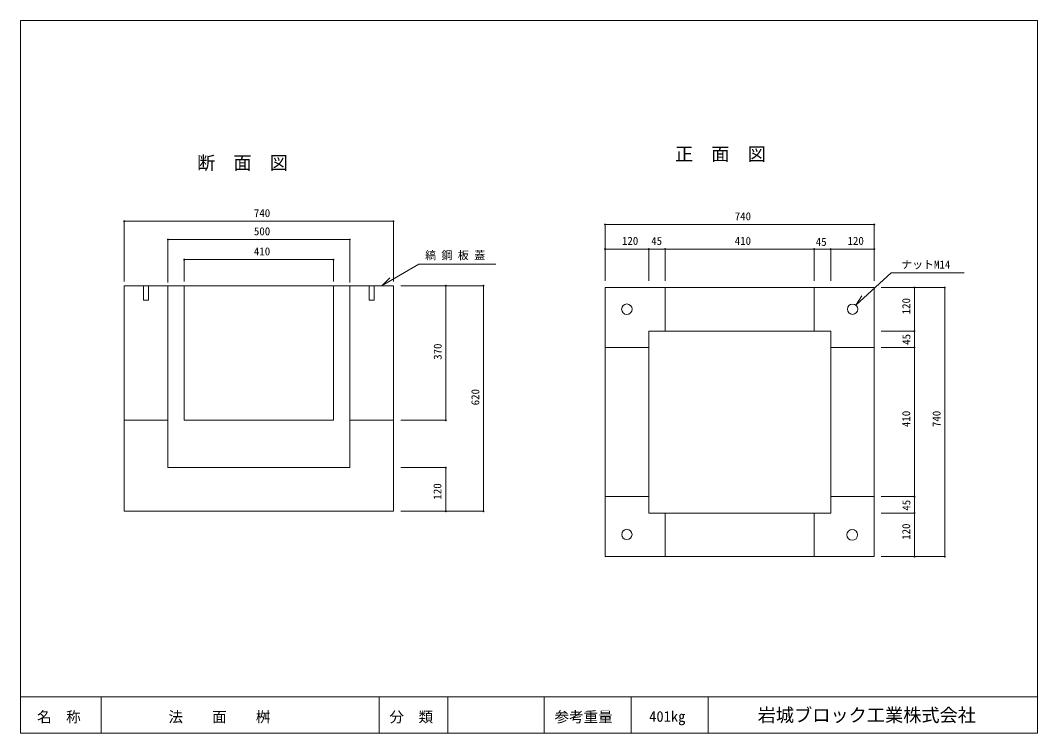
# Model space of a CAD drawing. Units: millimetres, scale not verified. Extents: x 336 to 3132, y 578 to 2540.
import ezdxf
from ezdxf.enums import TextEntityAlignment as Align

# ---------------------------------------------------------------- set-up
doc = ezdxf.new("R2010")
doc.units = ezdxf.units.MM
doc.header["$LTSCALE"] = 5
doc.header["$PDMODE"] = 32
doc.header["$PDSIZE"] = 2.5
doc.layers.add('_0-0_', color=7, linetype='Continuous', lineweight=18)
doc.styles.add('ＭＳ ゴシック', font='')
doc.styles.get('ＭＳ ゴシック').set_extended_font_data('MS Gothic')

msp = doc.modelspace()

# ---------------------------------------------------------------- linework, layer by layer
at = {"layer": '_0-0_'}
for p, q in [((336.013, 579.73), (336.013, 2539.73)), ((336.013, 2539.73), (3132.23, 2539.73)), ((3132.23, 2539.73), (3132.23, 579.73)), ((621.689, 1987.144), (1361.689, 1987.144)), ((621.689, 1821.476), (621.689, 1987.144)), ((1361.689, 1821.476), (1361.689, 1987.144)), ((1943.311, 1978.41), (2683.311, 1978.41)), ((1943.311, 1823.354), (1943.311, 1978.41)), ((2683.311, 1823.354), (2683.311, 1978.41)), ((741.689, 1937.181), (1241.689, 1937.181)), ((741.689, 1818.846), (741.689, 1937.181)), ((1241.689, 1818.846), (1241.689, 1937.181)), ((1943.311, 1910.821), (2063.311, 1910.821)), ((1943.311, 1823.354), (1943.311, 1910.821)), ((2063.311, 1823.354), (2063.311, 1910.821)), ((2063.311, 1910.821), (2108.311, 1910.821)), ((2063.311, 1910.821), (2063.311, 1823.354)), ((2108.311, 1910.821), (2518.311, 1910.821)), ((2108.311, 1823.354), (2108.311, 1910.821)), ((2108.311, 1910.821), (2108.311, 1823.354)), ((2518.311, 1823.354), (2518.311, 1910.821)), ((2518.311, 1910.821), (2563.311, 1910.821)), ((2518.311, 1910.821), (2518.311, 1823.354)), ((2563.311, 1910.821), (2683.311, 1910.821)), ((2563.311, 1823.354), (2563.311, 1910.821)), ((2563.311, 1910.821), (2563.311, 1823.354)), ((2683.311, 1823.354), (2683.311, 1910.821)), ((786.689, 1881.958), (1196.689, 1881.958)), ((786.689, 1821.476), (786.689, 1881.958)), ((1196.689, 1821.476), (1196.689, 1881.958)), ((1330.551, 1810.528), (1431.509, 1869.599)), ((1431.509, 1869.599), (1643.004, 1869.599)), ((2632.599, 1756.67), (2729.764, 1845.903)), ((2729.764, 1845.903), (2930.043, 1845.903)), ((1330.551, 1810.528), (1351.641, 1831.864)), ((621.689, 1190), (621.689, 1810)), ((621.689, 1810), (1361.689, 1810)), ((674.689, 1770), (674.689, 1810)), ((688.689, 1770), (688.689, 1810)), ((741.689, 1310), (741.689, 1810)), ((786.689, 1440), (786.689, 1810)), ((1196.689, 1440), (1196.689, 1810)), ((1241.689, 1310), (1241.689, 1810)), ((1294.689, 1770), (1294.689, 1810)), ((1308.689, 1770), (1308.689, 1810)), ((1361.689, 1810), (1361.689, 1190)), ((1382.139, 1810), (1505.629, 1810)), ((1382.139, 1810), (1609.094, 1810)), ((1505.629, 1440), (1505.629, 1810)), ((1609.094, 1190), (1609.094, 1810)), ((1943.311, 1065.135), (1943.311, 1805.135)), ((1943.311, 1805.135), (2683.311, 1805.135)), ((2108.311, 1685.135), (2108.311, 1805.135)), ((2518.311, 1685.135), (2518.311, 1805.135)), ((2683.311, 1805.135), (2683.311, 1065.135)), ((2701.999, 1805.135), (2793.442, 1805.135)), ((2709.951, 1805.135), (2876.934, 1805.135)), ((2793.442, 1685.135), (2793.442, 1805.135)), ((2876.934, 1065.135), (2876.934, 1805.135)), ((674.689, 1770), (688.689, 1770)), ((1294.689, 1770), (1308.689, 1770)), ((2632.599, 1756.67), (2648.69, 1781.99)), ((2063.311, 1685.135), (2563.311, 1685.135)), ((2063.311, 1185.135), (2063.311, 1685.135)), ((2563.311, 1685.135), (2563.311, 1185.135)), ((2701.999, 1685.135), (2793.442, 1685.135)), ((2793.442, 1685.135), (2701.999, 1685.135)), ((2793.442, 1685.135), (2793.442, 1640.135)), ((1943.311, 1640.135), (2063.311, 1640.135)), ((2563.311, 1640.135), (2683.311, 1640.135)), ((2701.999, 1640.135), (2793.442, 1640.135)), ((2793.442, 1640.135), (2701.999, 1640.135)), ((2793.442, 1230.135), (2793.442, 1640.135)), ((621.689, 1440), (741.689, 1440)), ((786.689, 1440), (1196.689, 1440)), ((1241.689, 1440), (1361.689, 1440)), ((1382.139, 1440), (1505.629, 1440)), ((1241.689, 1310), (741.689, 1310)), ((1382.139, 1310), (1505.629, 1310)), ((1505.629, 1190), (1505.629, 1310)), ((1943.311, 1230.135), (2063.311, 1230.135)), ((2563.311, 1230.135), (2683.311, 1230.135)), ((2701.999, 1230.135), (2793.442, 1230.135)), ((2793.442, 1230.135), (2701.999, 1230.135)), ((2793.442, 1230.135), (2793.442, 1185.135)), ((1361.689, 1190), (621.689, 1190)), ((1382.139, 1190), (1505.629, 1190)), ((1382.139, 1190), (1609.094, 1190)), ((2563.311, 1185.135), (2063.311, 1185.135)), ((2108.311, 1065.135), (2108.311, 1185.135)), ((2518.311, 1065.135), (2518.311, 1185.135)), ((2701.999, 1185.135), (2793.442, 1185.135)), ((2793.442, 1185.135), (2701.999, 1185.135)), ((2793.442, 1065.135), (2793.442, 1185.135)), ((2683.311, 1065.135), (1943.311, 1065.135)), ((2701.999, 1065.135), (2793.442, 1065.135)), ((2709.951, 1065.135), (2876.934, 1065.135)), ((3132.23, 679.73), (336.013, 679.73)), ((557.702, 680.643), (557.702, 581.467)), ((1321.858, 679.73), (1321.858, 578.462)), ((1511.194, 680.643), (1511.194, 579.964)), ((1775.662, 679.73), (1775.662, 581.467)), ((2014.585, 679.73), (2014.585, 579.964)), ((2226.46, 679.73), (2226.46, 581.467)), ((3132.23, 579.73), (336.013, 579.73))]:
    msp.add_line(p, q, dxfattribs=at)
for centre, radius in [((2003.173, 1745.487), 14.379), ((2623.687, 1745.487), 14.183), ((2003.173, 1126.155), 14.183), ((2622.505, 1124.973), 14.81)]:
    msp.add_circle(centre, radius, dxfattribs=at)
for p in [(621.689, 1987.144), (1361.689, 1987.144), (1943.311, 1978.41), (2683.311, 1978.41), (741.689, 1937.181), (1241.689, 1937.181), (1943.311, 1910.821), (2063.311, 1910.821), (2063.311, 1910.821), (2108.311, 1910.821), (2108.311, 1910.821), (2518.311, 1910.821), (2518.311, 1910.821), (2563.311, 1910.821), (2563.311, 1910.821), (2683.311, 1910.821), (786.689, 1881.958), (1196.689, 1881.958), (1505.629, 1810), (1609.094, 1810), (2793.442, 1805.135), (2876.934, 1805.135), (2793.442, 1685.135), (2793.442, 1685.135), (2793.442, 1640.135), (2793.442, 1640.135), (1505.629, 1440), (1505.629, 1310), (2793.442, 1230.135), (2793.442, 1230.135), (1505.629, 1190), (1609.094, 1190), (2793.442, 1185.135), (2793.442, 1185.135), (2793.442, 1065.135), (2876.934, 1065.135)]:
    msp.add_point(p, dxfattribs=at)

# ---------------------------------------------------------------- texts
at = {"layer": '_0-0_', "style": 'ＭＳ ゴシック'}
for s, height, p in [('正  面  図', 36.66, (2135.203, 2142.973)), ('断  面  図', 36.66, (821.689, 2118.649)), ('740', 21.99, (977.939, 1992.144)), ('740', 21.99, (2299.561, 1983.41)), ('500', 21.99, (977.939, 1942.181)), ('120', 21.99, (1989.561, 1915.821)), ('45', 21.99, (2070.024, 1915.553)), ('410', 21.99, (2299.561, 1915.821)), ('45', 21.99, (2522.258, 1912.948)), ('120', 21.99, (2609.561, 1915.821)), ('410', 21.99, (977.939, 1886.958)), ('縞 鋼 板 蓋', 21.99, (1448.692, 1876.148)), ('ナットM14', 21.99, (2757.361, 1850.733)), ('名\u3000称', 29.33, (381.891, 601.002)), ('法\u3000\u3000面\u3000\u3000桝 ', 29.33, (743.021, 601.002)), ('参考重量', 29.33, (1804.213, 601.002)), ('岩城ブロック工業株式会社', 36.66, (2362.634, 600.173)), ('分\u3000類', 29.33, (1350.409, 601.002)), ('401kg', 29.33, (2064.311, 602.321))]:
    msp.add_text(s, height=height, dxfattribs=at).set_placement(p, align=Align.BOTTOM_LEFT)
for s, p in [('120', (2788.442, 1731.385)), ('45', (2788.951, 1647.454)), ('370', (1500.629, 1606.25)), ('620', (1604.094, 1481.25)), ('410', (2788.442, 1421.385)), ('740', (2871.934, 1421.385)), ('120', (1499.943, 1221.983)), ('45', (2788.823, 1191.499)), ('120', (2788.442, 1111.385))]:
    msp.add_text(s, height=21.99, rotation=90, dxfattribs=at).set_placement(p, align=Align.BOTTOM_LEFT)

doc.saveas('drawing.dxf')
